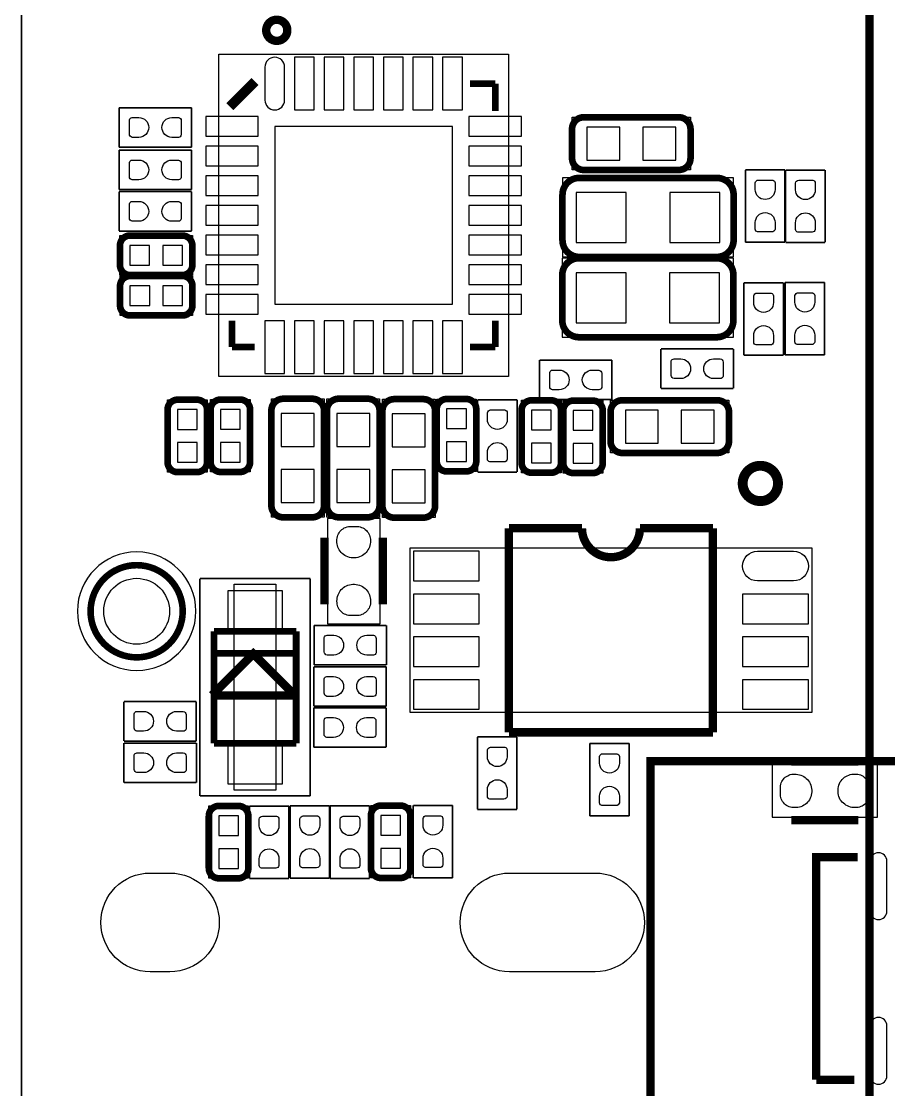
# Model space of a CAD drawing. Extents: x -15 to 159, y -25 to 93.
# Drawn here: x -14.94 to -1.76, y 24.09 to 40.31 of the extents above; entities that cross this region are included whole.
import ezdxf

# ---------------------------------------------------------------- set-up
doc = ezdxf.new("R2010")
doc.units = 0
for name, color, linetype in [('BG_OUTLINE', 200, 'CONTINUOUS'), ('PG_ASSEMBLY_BOTTOM', 2, 'CONTINUOUS'), ('PG_SILKSCREEN_BOTTOM', 120, 'CONTINUOUS'), ('PIN_BOTTOM', 172, 'CONTINUOUS')]:
    doc.layers.add(name, color=color, linetype=linetype)

msp = doc.modelspace()

# ---------------------------------------------------------------- linework, layer by layer
at = {"layer": 'BG_OUTLINE'}
msp.add_lwpolyline([(41.056814, 66.641218, 0.414214), (39.024814, 68.673218), (-4.049776, 68.673218), (-4.049776, 67.422014), (-10.151872, 67.422014), (-10.151872, 68.673218), (-12.911328, 68.673218, 0.414214), (-14.943328, 66.641218), (-14.943328, -18.358866, 0.414214), (-12.911328, -20.390866), (39.024814, -20.390866, 0.414214), (41.056814, -18.358866), (41.056814, 66.641218)], format="xyb", dxfattribs=at)
msp.add_lwpolyline([(41.056814, -18.358866, -0.414214), (39.024814, -20.390866), (-12.911328, -20.390866, -0.414214), (-14.943328, -18.358866), (-14.943328, 66.641218, -0.414214), (-12.911328, 68.673218), (-10.151872, 68.673218), (-10.151872, 67.422014), (-4.049776, 67.422014), (-4.049776, 68.673218), (39.024814, 68.673218, -0.414214), (41.056814, 66.641218)], format="xyb", close=True, dxfattribs=at)
msp.add_lwpolyline([(-14.943328, -18.358866), (-14.943328, 66.641218)], dxfattribs=at)
msp.add_lwpolyline([(-14.943328, -18.358866), (-14.943328, 66.641218)], dxfattribs=at)
msp.add_lwpolyline([(-14.943328, -18.358866), (-14.943328, 66.641218)], dxfattribs=at)
at = {"layer": 'PG_ASSEMBLY_BOTTOM'}
for points in [[(-7.542784, 39.81577), (-7.542784, 34.915602), (-11.942572, 34.915602), (-11.942572, 39.81577)], [(-10.29335, 31.163514), (-9.49325, 31.163514), (-9.49325, 32.763714), (-10.29335, 32.763714)], [(-2.934462, 29.813504), (-9.034526, 29.813504), (-9.034526, 32.313372), (-2.934462, 32.313372)], [(-11.077702, 31.763462), (-11.077702, 28.633674), (-11.707622, 28.633674), (-11.707622, 31.763462)], [(-1.933956, 28.22448), (-1.933956, 29.02458), (-3.534156, 29.02458), (-3.534156, 28.22448)]]:
    msp.add_lwpolyline(points, close=True, dxfattribs=at)
at = {"layer": 'PG_ASSEMBLY_BOTTOM', "const_width": 0.0254}
for points in [[(-12.357354, 39.000176), (-13.457174, 39.000176)], [(-13.457174, 39.000176), (-13.457174, 38.400228)], [(-12.357354, 38.400228), (-12.357354, 39.000176)], [(-13.457174, 38.400228), (-12.357354, 38.400228)], [(-12.357354, 38.355778), (-13.457174, 38.355778)], [(-13.457174, 38.355778), (-13.457174, 37.75583)], [(-12.357354, 37.75583), (-12.357354, 38.355778)], [(-3.34137, 38.056566), (-3.941318, 38.056566)], [(-3.941318, 38.056566), (-3.941318, 36.956746)], [(-3.34137, 36.956746), (-3.34137, 38.056566)], [(-3.330194, 38.053772), (-3.330194, 36.953952)], [(-2.730246, 38.053772), (-3.330194, 38.053772)], [(-2.730246, 36.953952), (-2.730246, 38.053772)], [(-13.457174, 37.75583), (-12.357354, 37.75583)], [(-12.357354, 37.726112), (-13.457174, 37.726112)], [(-13.457174, 37.726112), (-13.457174, 37.126164)], [(-12.357354, 37.126164), (-12.357354, 37.726112)], [(-13.457174, 37.126164), (-12.357354, 37.126164)], [(-3.941318, 36.956746), (-3.34137, 36.956746)], [(-3.330194, 36.953952), (-2.730246, 36.953952)], [(-3.964686, 36.340542), (-3.964686, 35.240722)], [(-3.364738, 36.340542), (-3.964686, 36.340542)], [(-3.364738, 35.240722), (-3.364738, 36.340542)], [(-2.73812, 36.345622), (-3.338068, 36.345622)], [(-3.338068, 36.345622), (-3.338068, 35.245802)], [(-2.73812, 35.245802), (-2.73812, 36.345622)], [(-4.124706, 35.335718), (-5.224526, 35.335718)], [(-5.224526, 35.335718), (-5.224526, 34.73577)], [(-4.124706, 34.73577), (-4.124706, 35.335718)], [(-3.964686, 35.240722), (-3.364738, 35.240722)], [(-3.338068, 35.245802), (-2.73812, 35.245802)], [(-5.969762, 35.1663), (-7.069582, 35.1663)], [(-7.069582, 35.1663), (-7.069582, 34.566352)], [(-5.969762, 34.566352), (-5.969762, 35.1663)], [(-5.224526, 34.73577), (-4.124706, 34.73577)], [(-8.010906, 34.564828), (-8.010906, 33.465008)], [(-7.410958, 34.564828), (-8.010906, 34.564828)], [(-7.410958, 33.465008), (-7.410958, 34.564828)], [(-7.069582, 34.566352), (-5.969762, 34.566352)], [(-8.010906, 33.465008), (-7.410958, 33.465008)], [(-12.230862, 31.848552), (-12.230862, 28.548584)], [(-10.554462, 31.848552), (-12.230862, 31.848552)], [(-10.554462, 28.548584), (-10.554462, 31.848552)], [(-9.396476, 31.137098), (-10.496296, 31.137098)], [(-10.496296, 31.137098), (-10.496296, 30.53715)], [(-9.396476, 30.53715), (-9.396476, 31.137098)], [(-9.397746, 30.510226), (-10.497566, 30.510226)], [(-10.497566, 30.510226), (-10.497566, 29.910278)], [(-10.496296, 30.53715), (-9.396476, 30.53715)], [(-9.397746, 29.910278), (-9.397746, 30.510226)], [(-12.284964, 29.98089), (-13.384784, 29.98089)], [(-13.384784, 29.98089), (-13.384784, 29.380942)], [(-12.284964, 29.380942), (-12.284964, 29.98089)], [(-9.400286, 29.88691), (-10.500106, 29.88691)], [(-10.500106, 29.88691), (-10.500106, 29.286962)], [(-10.497566, 29.910278), (-9.397746, 29.910278)], [(-9.400286, 29.286962), (-9.400286, 29.88691)], [(-13.384784, 29.380942), (-12.284964, 29.380942)], [(-8.01243, 29.443426), (-8.01243, 28.343606)], [(-7.412482, 29.443426), (-8.01243, 29.443426)], [(-7.412482, 28.343606), (-7.412482, 29.443426)], [(-12.284456, 29.351478), (-13.384276, 29.351478)], [(-13.384276, 29.351478), (-13.384276, 28.75153)], [(-12.284456, 28.75153), (-12.284456, 29.351478)], [(-10.500106, 29.286962), (-9.400286, 29.286962)], [(-6.30682, 29.344366), (-6.30682, 28.244546)], [(-5.706872, 29.344366), (-6.30682, 29.344366)], [(-5.706872, 28.244546), (-5.706872, 29.344366)], [(-13.384276, 28.75153), (-12.284456, 28.75153)], [(-12.230862, 28.548584), (-10.554462, 28.548584)], [(-10.87882, 28.394152), (-11.478768, 28.394152)], [(-11.478768, 28.394152), (-11.478768, 27.294332)], [(-10.87882, 27.294332), (-10.87882, 28.394152)], [(-10.859516, 28.399232), (-10.859516, 27.299412)], [(-10.259568, 28.399232), (-10.859516, 28.399232)], [(-10.259568, 27.299412), (-10.259568, 28.399232)], [(-10.251186, 28.394914), (-10.251186, 27.295094)], [(-9.651238, 28.394914), (-10.251186, 28.394914)], [(-9.651238, 27.295094), (-9.651238, 28.394914)], [(-8.989568, 28.40355), (-8.989568, 27.30373)], [(-8.38962, 28.40355), (-8.989568, 28.40355)], [(-8.38962, 27.30373), (-8.38962, 28.40355)], [(-8.01243, 28.343606), (-7.412482, 28.343606)], [(-6.30682, 28.244546), (-5.706872, 28.244546)], [(-11.478768, 27.294332), (-10.87882, 27.294332)], [(-10.859516, 27.299412), (-10.259568, 27.299412)], [(-10.251186, 27.295094), (-9.651238, 27.295094)], [(-8.989568, 27.30373), (-8.38962, 27.30373)]]:
    msp.add_lwpolyline(points, dxfattribs=at)
at = {"layer": 'PG_ASSEMBLY_BOTTOM'}
for points in [[(-6.575298, 38.854888), (-4.775454, 38.854888)], [(-6.575298, 38.054788), (-6.575298, 38.854888)], [(-4.775454, 38.854888), (-4.775454, 38.054788)], [(-4.775454, 38.054788), (-6.575298, 38.054788)], [(-6.72084, 37.93363), (-6.72084, 36.733734)], [(-4.120896, 37.93363), (-6.72084, 37.93363)], [(-4.120896, 36.733734), (-4.120896, 37.93363)], [(-13.444728, 36.458652), (-13.444728, 37.0586)], [(-13.444728, 37.0586), (-12.344908, 37.0586)], [(-12.344908, 37.0586), (-12.344908, 36.458652)], [(-6.723888, 36.71443), (-6.723888, 35.514534)], [(-4.123944, 36.71443), (-6.723888, 36.71443)], [(-6.72084, 36.733734), (-4.120896, 36.733734)], [(-4.123944, 35.514534), (-4.123944, 36.71443)], [(-12.344908, 36.458652), (-13.444728, 36.458652)], [(-13.443458, 35.84448), (-13.443458, 36.444428)], [(-13.443458, 36.444428), (-12.343638, 36.444428)], [(-12.343638, 36.444428), (-12.343638, 35.84448)], [(-12.343638, 35.84448), (-13.443458, 35.84448)], [(-6.723888, 35.514534), (-4.123944, 35.514534)], [(-12.721844, 33.465516), (-12.721844, 34.565336)], [(-12.721844, 34.565336), (-12.121896, 34.565336)], [(-12.121896, 34.565336), (-12.121896, 33.465516)], [(-12.067794, 33.467802), (-12.067794, 34.567622)], [(-12.067794, 34.567622), (-11.467846, 34.567622)], [(-11.467846, 34.567622), (-11.467846, 33.467802)], [(-11.143996, 32.779462), (-11.143996, 34.579306)], [(-11.143996, 34.579306), (-10.343896, 34.579306)], [(-10.343896, 34.579306), (-10.343896, 32.779462)], [(-10.300462, 32.77997), (-10.300462, 34.579814)], [(-10.300462, 34.579814), (-9.500362, 34.579814)], [(-9.500362, 34.579814), (-9.500362, 32.77997)], [(-9.456928, 32.774128), (-9.456928, 34.573972)], [(-9.456928, 34.573972), (-8.656828, 34.573972)], [(-8.656828, 34.573972), (-8.656828, 32.774128)], [(-8.631428, 33.476184), (-8.631428, 34.576004)], [(-8.631428, 34.576004), (-8.03148, 34.576004)], [(-8.03148, 34.576004), (-8.03148, 33.476184)], [(-7.342378, 33.456372), (-7.342378, 34.556192)], [(-7.342378, 34.556192), (-6.74243, 34.556192)], [(-6.74243, 34.556192), (-6.74243, 33.456372)], [(-6.708648, 33.451546), (-6.708648, 34.551366)], [(-6.708648, 34.551366), (-6.1087, 34.551366)], [(-6.1087, 34.551366), (-6.1087, 33.451546)], [(-5.99059, 34.556954), (-4.190746, 34.556954)], [(-5.99059, 33.756854), (-5.99059, 34.556954)], [(-4.190746, 34.556954), (-4.190746, 33.756854)], [(-4.190746, 33.756854), (-5.99059, 33.756854)], [(-12.121896, 33.465516), (-12.721844, 33.465516)], [(-11.467846, 33.467802), (-12.067794, 33.467802)], [(-8.03148, 33.476184), (-8.631428, 33.476184)], [(-6.74243, 33.456372), (-7.342378, 33.456372)], [(-6.1087, 33.451546), (-6.708648, 33.451546)], [(-10.343896, 32.779462), (-11.143996, 32.779462)], [(-9.500362, 32.77997), (-10.300462, 32.77997)], [(-8.656828, 32.774128), (-9.456928, 32.774128)], [(8.09498, 29.076904), (-5.385054, 29.076904), (-5.385054, 12.58697), (-3.385058, 10.586974), (8.09498, 10.586974), (8.09498, 29.076904)], [(-12.094464, 27.296364), (-12.094464, 28.396184)], [(-12.094464, 28.396184), (-11.494516, 28.396184)], [(-11.494516, 28.396184), (-11.494516, 27.296364)], [(-9.631934, 27.301698), (-9.631934, 28.401518)], [(-9.631934, 28.401518), (-9.031986, 28.401518)], [(-9.031986, 28.401518), (-9.031986, 27.301698)], [(-11.494516, 27.296364), (-12.094464, 27.296364)], [(-9.031986, 27.301698), (-9.631934, 27.301698)]]:
    msp.add_lwpolyline(points, dxfattribs=at)
msp.add_lwpolyline([(-12.291568, 31.35249, 1), (-14.091412, 31.35249, 1), (-12.291568, 31.35249)], format="xyb", dxfattribs=at)
at = {"layer": 'PG_SILKSCREEN_BOTTOM'}
for points, const_width in [([(7.492238, -17.68729), (-2.057654, -17.68729), (-2.057654, 68.34251), (21.513546, 68.34251), (21.513546, 68.29171)], 0.127), ([(-11.393678, 39.397686), (-11.774678, 39.016686)], 0.1524), ([(-7.742682, 39.365682), (-8.128, 39.365682)], 0.100076), ([(-7.742682, 39.365682), (-7.742682, 38.952424)], 0.100076), ([(-11.742674, 35.36569), (-11.742674, 35.765486)], 0.100076), ([(-7.742682, 35.36569), (-7.742682, 35.765486)], 0.100076), ([(-11.742674, 35.36569), (-11.399266, 35.36569)], 0.100076), ([(-7.742682, 35.36569), (-8.128, 35.36569)], 0.100076), ([(-7.534402, 32.613346), (-7.534402, 29.51353)], 0.127), ([(-6.42493, 32.613346), (-7.534402, 32.613346)], 0.127), ([(-4.434586, 32.613346), (-5.544058, 32.613346)], 0.127), ([(-4.434586, 29.51353), (-4.434586, 32.613346)], 0.127), ([(-10.3378, 32.471614), (-10.3378, 31.455614)], 0.127), ([(-9.4488, 31.455614), (-9.4488, 32.471614)], 0.127), ([(-12.017756, 31.048452), (-12.017756, 29.348684)], 0.1016), ([(-10.767568, 31.048452), (-12.017756, 31.048452)], 0.1016), ([(-10.767568, 29.348684), (-10.767568, 31.048452)], 0.1016), ([(-11.418062, 30.706568), (-12.002262, 30.122368), (-11.951462, 30.071568), (-10.833862, 30.071568), (-10.833862, 30.122368), (-11.418062, 30.706568)], 0.127), ([(-12.017756, 30.71368), (-10.767568, 30.71368)], 0.1016), ([(-12.017756, 30.71368), (-10.767568, 30.71368)], 0.0254), ([(-7.534402, 29.51353), (-4.434586, 29.51353)], 0.127), ([(-12.017756, 29.348684), (-10.767568, 29.348684)], 0.1016), ([(-5.385054, 29.076904), (-5.385054, 11.960098), (-4.002024, 10.577068), (8.115046, 10.577068), (8.115046, 29.076904), (-5.385054, 29.076904)], 0.127), ([(-2.226056, 29.06903), (-3.242056, 29.06903)], 0.127), ([(-3.242056, 28.18003), (-2.226056, 28.18003)], 0.127), ([(-2.234946, 27.616912), (-2.86512, 27.616912), (-2.86512, 24.236934)], 0.127), ([(-2.86512, 24.236934), (-2.284984, 24.236934)], 0.127)]:
    msp.add_lwpolyline(points, dxfattribs=dict(at, const_width=const_width))
for points, const_width in [([(-10.902442, 40.175688, 1), (-11.22299, 40.175688, 1), (-10.902442, 40.175688)], 0.127), ([(-6.575298, 38.677088), (-6.575298, 38.232588, 0.414244), (-6.397498, 38.054788), (-4.953254, 38.054788, 0.414244), (-4.775454, 38.232588), (-4.775454, 38.677088, 0.414244), (-4.953254, 38.854888), (-6.397498, 38.854888, 0.414244), (-6.575298, 38.677088)], 0.1016), ([(-6.72084, 37.67963), (-6.72084, 36.987734, 0.414275), (-6.46684, 36.733734), (-4.374896, 36.733734, 0.414275), (-4.120896, 36.987734), (-4.120896, 37.67963, 0.414275), (-4.374896, 37.93363), (-6.46684, 37.93363, 0.414275), (-6.72084, 37.67963)], 0.1016), ([(-12.344908, 36.611052), (-12.344908, 36.9062, 0.414362), (-12.497308, 37.0586), (-13.292328, 37.0586, 0.414362), (-13.444728, 36.9062), (-13.444728, 36.611052, 0.414362), (-13.292328, 36.458652), (-12.497308, 36.458652, 0.414362), (-12.344908, 36.611052)], 0.1016), ([(-6.723888, 36.46043), (-6.723888, 35.768534, 0.414275), (-6.469888, 35.514534), (-4.377944, 35.514534, 0.414275), (-4.123944, 35.768534), (-4.123944, 36.46043, 0.414275), (-4.377944, 36.71443), (-6.469888, 36.71443, 0.414275), (-6.723888, 36.46043)], 0.1016), ([(-12.343638, 35.99688), (-12.343638, 36.292028, 0.414362), (-12.496038, 36.444428), (-13.291058, 36.444428, 0.414362), (-13.443458, 36.292028), (-13.443458, 35.99688, 0.414362), (-13.291058, 35.84448), (-12.496038, 35.84448, 0.414362), (-12.343638, 35.99688)], 0.1016), ([(-12.274296, 34.565336), (-12.569444, 34.565336, 0.414362), (-12.721844, 34.412936), (-12.721844, 33.617916, 0.414362), (-12.569444, 33.465516), (-12.274296, 33.465516, 0.414362), (-12.121896, 33.617916), (-12.121896, 34.412936, 0.414362), (-12.274296, 34.565336)], 0.1016), ([(-11.620246, 34.567622), (-11.915394, 34.567622, 0.414362), (-12.067794, 34.415222), (-12.067794, 33.620202, 0.414362), (-11.915394, 33.467802), (-11.620246, 33.467802, 0.414362), (-11.467846, 33.620202), (-11.467846, 34.415222, 0.414362), (-11.620246, 34.567622)], 0.1016), ([(-10.521696, 34.579306), (-10.966196, 34.579306, 0.414244), (-11.143996, 34.401506), (-11.143996, 32.957262, 0.414244), (-10.966196, 32.779462), (-10.521696, 32.779462, 0.414244), (-10.343896, 32.957262), (-10.343896, 34.401506, 0.414244), (-10.521696, 34.579306)], 0.1016), ([(-9.678162, 34.579814), (-10.122662, 34.579814, 0.414244), (-10.300462, 34.402014), (-10.300462, 32.95777, 0.414244), (-10.122662, 32.77997), (-9.678162, 32.77997, 0.414244), (-9.500362, 32.95777), (-9.500362, 34.402014, 0.414244), (-9.678162, 34.579814)], 0.1016), ([(-8.834628, 34.573972), (-9.279128, 34.573972, 0.414244), (-9.456928, 34.396172), (-9.456928, 32.951928, 0.414244), (-9.279128, 32.774128), (-8.834628, 32.774128, 0.414244), (-8.656828, 32.951928), (-8.656828, 34.396172, 0.414244), (-8.834628, 34.573972)], 0.1016), ([(-8.18388, 34.576004), (-8.479028, 34.576004, 0.414362), (-8.631428, 34.423604), (-8.631428, 33.628584, 0.414362), (-8.479028, 33.476184), (-8.18388, 33.476184, 0.414362), (-8.03148, 33.628584), (-8.03148, 34.423604, 0.414362), (-8.18388, 34.576004)], 0.1016), ([(-6.89483, 34.556192), (-7.189978, 34.556192, 0.414362), (-7.342378, 34.403792), (-7.342378, 33.608772, 0.414362), (-7.189978, 33.456372), (-6.89483, 33.456372, 0.414362), (-6.74243, 33.608772), (-6.74243, 34.403792, 0.414362), (-6.89483, 34.556192)], 0.1016), ([(-6.2611, 34.551366), (-6.556248, 34.551366, 0.414362), (-6.708648, 34.398966), (-6.708648, 33.603946, 0.414362), (-6.556248, 33.451546), (-6.2611, 33.451546, 0.414362), (-6.1087, 33.603946), (-6.1087, 34.398966, 0.414362), (-6.2611, 34.551366)], 0.1016), ([(-5.99059, 34.379154), (-5.99059, 33.934654, 0.414244), (-5.81279, 33.756854), (-4.368546, 33.756854, 0.414244), (-4.190746, 33.934654), (-4.190746, 34.379154, 0.414244), (-4.368546, 34.556954), (-5.81279, 34.556954, 0.414244), (-5.99059, 34.379154)], 0.1016), ([(-3.446272, 33.293558, 1), (-3.98272, 33.293558, 1), (-3.446272, 33.293558)], 0.150114), ([(-5.544058, 32.613346, -1), (-6.42493, 32.613346)], 0.127), ([(-12.491466, 31.35249, 1), (-13.891514, 31.35249, 1), (-12.491466, 31.35249)], 0.100076), ([(-11.942064, 27.296364), (-11.646916, 27.296364, 0.414362), (-11.494516, 27.448764), (-11.494516, 28.243784, 0.414362), (-11.646916, 28.396184), (-11.942064, 28.396184, 0.414362), (-12.094464, 28.243784), (-12.094464, 27.448764, 0.414362), (-11.942064, 27.296364)], 0.1016), ([(-9.479534, 27.301698), (-9.184386, 27.301698, 0.414362), (-9.031986, 27.454098), (-9.031986, 28.249118, 0.414362), (-9.184386, 28.401518), (-9.479534, 28.401518, 0.414362), (-9.631934, 28.249118), (-9.631934, 27.454098, 0.414362), (-9.479534, 27.301698)], 0.1016)]:
    msp.add_lwpolyline(points, format="xyb", dxfattribs=dict(at, const_width=const_width))
at = {"layer": 'PIN_BOTTOM'}
for points in [[(-10.942701, 39.115619), (-10.942701, 39.615745, 1), (-11.242675, 39.615745), (-11.242675, 39.115619, 1)], [(-13.157454, 38.550088), (-13.259054, 38.550088, -0.375524), (-13.301472, 38.598602), (-13.301472, 38.814502, -0.365201), (-13.259054, 38.850316), (-13.157454, 38.850316, -0.999502)], [(-12.657074, 38.850316), (-12.555474, 38.850316, -0.375524), (-12.513056, 38.801802), (-12.513056, 38.585902, -0.365201), (-12.555474, 38.550088), (-12.657074, 38.550088, -0.999502)], [(-13.157454, 37.90569), (-13.259054, 37.90569, -0.375524), (-13.301472, 37.954204), (-13.301472, 38.170104, -0.365201), (-13.259054, 38.205918), (-13.157454, 38.205918, -0.999502)], [(-12.657074, 38.205918), (-12.555474, 38.205918, -0.375524), (-12.513056, 38.157404), (-12.513056, 37.941504, -0.365201), (-12.555474, 37.90569), (-12.657074, 37.90569, -0.999502)], [(-3.791458, 37.756846), (-3.791458, 37.858446, -0.375524), (-3.742944, 37.900864), (-3.527044, 37.900864, -0.365201), (-3.49123, 37.858446), (-3.49123, 37.756846, -0.999502)], [(-3.180334, 37.754052), (-3.180334, 37.855652, -0.375524), (-3.13182, 37.89807), (-2.91592, 37.89807, -0.365201), (-2.880106, 37.855652), (-2.880106, 37.754052, -0.999502)], [(-13.157454, 37.276024), (-13.259054, 37.276024, -0.375524), (-13.301472, 37.324538), (-13.301472, 37.540438, -0.365201), (-13.259054, 37.576252), (-13.157454, 37.576252, -0.999502)], [(-12.657074, 37.576252), (-12.555474, 37.576252, -0.375524), (-12.513056, 37.527738), (-12.513056, 37.311838, -0.365201), (-12.555474, 37.276024), (-12.657074, 37.276024, -0.999502)], [(-3.49123, 37.256466), (-3.49123, 37.154866, -0.375524), (-3.539744, 37.112448), (-3.755644, 37.112448, -0.365201), (-3.791458, 37.154866), (-3.791458, 37.256466, -0.999502)], [(-2.880106, 37.253672), (-2.880106, 37.152072, -0.375524), (-2.92862, 37.109654), (-3.14452, 37.109654, -0.365201), (-3.180334, 37.152072), (-3.180334, 37.253672, -0.999502)], [(-3.814826, 36.040822), (-3.814826, 36.142422, -0.375524), (-3.766312, 36.18484), (-3.550412, 36.18484, -0.365201), (-3.514598, 36.142422), (-3.514598, 36.040822, -0.999502)], [(-3.188208, 36.045902), (-3.188208, 36.147502, -0.375524), (-3.139694, 36.18992), (-2.923794, 36.18992, -0.365201), (-2.88798, 36.147502), (-2.88798, 36.045902, -0.999502)], [(-2.88798, 35.545522), (-2.88798, 35.443922, -0.375524), (-2.936494, 35.401504), (-3.152394, 35.401504, -0.365201), (-3.188208, 35.443922), (-3.188208, 35.545522, -0.999502)], [(-3.514598, 35.540442), (-3.514598, 35.438842, -0.375524), (-3.563112, 35.396424), (-3.779012, 35.396424, -0.365201), (-3.814826, 35.438842), (-3.814826, 35.540442, -0.999502)], [(-4.924806, 34.88563), (-5.026406, 34.88563, -0.375524), (-5.068824, 34.934144), (-5.068824, 35.150044, -0.365201), (-5.026406, 35.185858), (-4.924806, 35.185858, -0.999502)], [(-4.424426, 35.185858), (-4.322826, 35.185858, -0.375524), (-4.280408, 35.137344), (-4.280408, 34.921444, -0.365201), (-4.322826, 34.88563), (-4.424426, 34.88563, -0.999502)], [(-6.769862, 34.716212), (-6.871462, 34.716212, -0.375524), (-6.91388, 34.764726), (-6.91388, 34.980626, -0.365201), (-6.871462, 35.01644), (-6.769862, 35.01644, -0.999502)], [(-6.269482, 35.01644), (-6.167882, 35.01644, -0.375524), (-6.125464, 34.967926), (-6.125464, 34.752026, -0.365201), (-6.167882, 34.716212), (-6.269482, 34.716212, -0.999502)], [(-7.861046, 34.265108), (-7.861046, 34.366708, -0.375524), (-7.812532, 34.409126), (-7.596632, 34.409126, -0.365201), (-7.560818, 34.366708), (-7.560818, 34.265108, -0.999502)], [(-7.560818, 33.764728), (-7.560818, 33.663128, -0.375524), (-7.609332, 33.62071), (-7.825232, 33.62071, -0.365201), (-7.861046, 33.663128), (-7.861046, 33.764728, -0.999502)], [(-3.209417, 31.8135), (-3.759327, 31.8135, -1), (-3.759327, 32.263588), (-3.209417, 32.263588, -1)], [(-10.196576, 30.68701), (-10.298176, 30.68701, -0.375524), (-10.340594, 30.735524), (-10.340594, 30.951424, -0.365201), (-10.298176, 30.987238), (-10.196576, 30.987238, -0.999502)], [(-9.696196, 30.987238), (-9.594596, 30.987238, -0.375524), (-9.552178, 30.938724), (-9.552178, 30.722824, -0.365201), (-9.594596, 30.68701), (-9.696196, 30.68701, -0.999502)], [(-10.197846, 30.060138), (-10.299446, 30.060138, -0.375524), (-10.341864, 30.108652), (-10.341864, 30.324552, -0.365201), (-10.299446, 30.360366), (-10.197846, 30.360366, -0.999502)], [(-9.697466, 30.360366), (-9.595866, 30.360366, -0.375524), (-9.553448, 30.311852), (-9.553448, 30.095952, -0.365201), (-9.595866, 30.060138), (-9.697466, 30.060138, -0.999502)], [(-13.085064, 29.530802), (-13.186664, 29.530802, -0.375524), (-13.229082, 29.579316), (-13.229082, 29.795216, -0.365201), (-13.186664, 29.83103), (-13.085064, 29.83103, -0.999502)], [(-12.584684, 29.83103), (-12.483084, 29.83103, -0.375524), (-12.440666, 29.782516), (-12.440666, 29.566616, -0.365201), (-12.483084, 29.530802), (-12.584684, 29.530802, -0.999502)], [(-10.200386, 29.436822), (-10.301986, 29.436822, -0.375524), (-10.344404, 29.485336), (-10.344404, 29.701236, -0.365201), (-10.301986, 29.73705), (-10.200386, 29.73705, -0.999502)], [(-9.700006, 29.73705), (-9.598406, 29.73705, -0.375524), (-9.555988, 29.688536), (-9.555988, 29.472636, -0.365201), (-9.598406, 29.436822), (-9.700006, 29.436822, -0.999502)], [(-7.86257, 29.143706), (-7.86257, 29.245306, -0.375524), (-7.814056, 29.287724), (-7.598156, 29.287724, -0.365201), (-7.562342, 29.245306), (-7.562342, 29.143706, -0.999502)], [(-13.084556, 28.90139), (-13.186156, 28.90139, -0.375524), (-13.228574, 28.949904), (-13.228574, 29.165804, -0.365201), (-13.186156, 29.201618), (-13.084556, 29.201618, -0.999502)], [(-12.584176, 29.201618), (-12.482576, 29.201618, -0.375524), (-12.440158, 29.153104), (-12.440158, 28.937204, -0.365201), (-12.482576, 28.90139), (-12.584176, 28.90139, -0.999502)], [(-6.15696, 29.044646), (-6.15696, 29.146246, -0.375524), (-6.108446, 29.188664), (-5.892546, 29.188664, -0.365201), (-5.856732, 29.146246), (-5.856732, 29.044646, -0.999502)], [(-7.562342, 28.643326), (-7.562342, 28.541726, -0.375524), (-7.610856, 28.499308), (-7.826756, 28.499308, -0.365201), (-7.86257, 28.541726), (-7.86257, 28.643326, -0.999502)], [(-5.856732, 28.544266), (-5.856732, 28.442666, -0.375524), (-5.905246, 28.400248), (-6.121146, 28.400248, -0.365201), (-6.15696, 28.442666), (-6.15696, 28.544266, -0.999502)], [(-11.328908, 28.094432), (-11.328908, 28.196032, -0.375524), (-11.280394, 28.23845), (-11.064494, 28.23845, -0.365201), (-11.02868, 28.196032), (-11.02868, 28.094432, -0.999502)], [(-10.709656, 28.099512), (-10.709656, 28.201112, -0.375524), (-10.661142, 28.24353), (-10.445242, 28.24353, -0.365201), (-10.409428, 28.201112), (-10.409428, 28.099512, -0.999502)], [(-10.101326, 28.095194), (-10.101326, 28.196794, -0.375524), (-10.052812, 28.239212), (-9.836912, 28.239212, -0.365201), (-9.801098, 28.196794), (-9.801098, 28.095194, -0.999502)], [(-8.839708, 28.10383), (-8.839708, 28.20543, -0.375524), (-8.791194, 28.247848), (-8.575294, 28.247848, -0.365201), (-8.53948, 28.20543), (-8.53948, 28.10383, -0.999502)], [(-11.02868, 27.594052), (-11.02868, 27.492452, -0.375524), (-11.077194, 27.450034), (-11.293094, 27.450034, -0.365201), (-11.328908, 27.492452), (-11.328908, 27.594052, -0.999502)], [(-10.409428, 27.599132), (-10.409428, 27.497532, -0.375524), (-10.457942, 27.455114), (-10.673842, 27.455114, -0.365201), (-10.709656, 27.497532), (-10.709656, 27.599132, -0.999502)], [(-9.801098, 27.594814), (-9.801098, 27.493214, -0.375524), (-9.849612, 27.450796), (-10.065512, 27.450796, -0.365201), (-10.101326, 27.493214), (-10.101326, 27.594814, -0.999502)], [(-8.53948, 27.60345), (-8.53948, 27.50185, -0.375524), (-8.587994, 27.459432), (-8.803894, 27.459432, -0.365201), (-8.839708, 27.50185), (-8.839708, 27.60345, -0.999502)], [(-1.790954, 26.795984), (-1.790954, 27.557984, 1), (-2.044954, 27.557984), (-2.044954, 26.795984, 1)], [(-12.685649, 25.87625), (-12.985623, 25.87625, -1), (-12.985623, 27.376374), (-12.685649, 27.376374, -1)], [(-6.22554, 25.87625), (-7.525512, 25.87625, -1), (-7.525512, 27.376374), (-6.22554, 27.376374, -1)], [(-1.790954, 24.295862), (-1.790954, 25.057862, 1), (-2.044954, 25.057862), (-2.044954, 24.295862, 1)]]:
    msp.add_lwpolyline(points, format="xyb", close=True, dxfattribs=at)
for points in [[(-10.492613, 39.765732), (-10.792587, 39.765732), (-10.792587, 38.965632), (-10.492613, 38.965632)], [(-10.042779, 39.765732), (-10.342753, 39.765732), (-10.342753, 38.965632), (-10.042779, 38.965632)], [(-9.592691, 39.765732), (-9.892665, 39.765732), (-9.892665, 38.965632), (-9.592691, 38.965632)], [(-9.142603, 39.765732), (-9.442577, 39.765732), (-9.442577, 38.965632), (-9.142603, 38.965632)], [(-8.692769, 39.765732), (-8.992743, 39.765732), (-8.992743, 38.965632), (-8.692769, 38.965632)], [(-8.242681, 39.765732), (-8.542655, 39.765732), (-8.542655, 38.965632), (-8.242681, 38.965632)], [(-11.342624, 38.865683), (-12.142724, 38.865683), (-12.142724, 38.565709), (-11.342624, 38.565709)], [(-7.342632, 38.865683), (-8.142732, 38.865683), (-8.142732, 38.565709), (-7.342632, 38.565709)], [(-8.392668, 38.715696), (-11.092688, 38.715696), (-11.092688, 36.015676), (-8.392668, 36.015676)], [(-6.350381, 38.704901), (-6.350381, 38.204775), (-5.850255, 38.204775), (-5.850255, 38.704901)], [(-5.500497, 38.704901), (-5.500497, 38.204775), (-5.000371, 38.204775), (-5.000371, 38.704901)], [(-11.342624, 38.415595), (-12.142724, 38.415595), (-12.142724, 38.115621), (-11.342624, 38.115621)], [(-7.342632, 38.415595), (-8.142732, 38.415595), (-8.142732, 38.115621), (-7.342632, 38.115621)], [(-11.342624, 37.965761), (-12.142724, 37.965761), (-12.142724, 37.665787), (-11.342624, 37.665787)], [(-7.342632, 37.965761), (-8.142732, 37.965761), (-8.142732, 37.665787), (-7.342632, 37.665787)], [(-5.750814, 37.713666), (-6.510782, 37.713666), (-6.510782, 36.953698), (-5.750814, 36.953698)], [(-4.330954, 37.713666), (-5.090922, 37.713666), (-5.090922, 36.953698), (-4.330954, 36.953698)], [(-11.342624, 37.515673), (-12.142724, 37.515673), (-12.142724, 37.215699), (-11.342624, 37.215699)], [(-7.342632, 37.515673), (-8.142732, 37.515673), (-8.142732, 37.215699), (-7.342632, 37.215699)], [(-11.342624, 37.065585), (-12.142724, 37.065585), (-12.142724, 36.765611), (-11.342624, 36.765611)], [(-7.342632, 37.065585), (-8.142732, 37.065585), (-8.142732, 36.765611), (-7.342632, 36.765611)], [(-12.99464, 36.608512), (-12.99464, 36.908486), (-13.294614, 36.908486), (-13.294614, 36.608512)], [(-12.494768, 36.608512), (-12.494768, 36.908486), (-12.794742, 36.908486), (-12.794742, 36.608512)], [(-11.342624, 36.615751), (-12.142724, 36.615751), (-12.142724, 36.315777), (-11.342624, 36.315777)], [(-7.342632, 36.615751), (-8.142732, 36.615751), (-8.142732, 36.315777), (-7.342632, 36.315777)], [(-5.753862, 36.494466), (-6.51383, 36.494466), (-6.51383, 35.734498), (-5.753862, 35.734498)], [(-4.334002, 36.494466), (-5.09397, 36.494466), (-5.09397, 35.734498), (-4.334002, 35.734498)], [(-12.99337, 35.99434), (-12.99337, 36.294314), (-13.293344, 36.294314), (-13.293344, 35.99434)], [(-12.493498, 35.99434), (-12.493498, 36.294314), (-12.793472, 36.294314), (-12.793472, 35.99434)], [(-11.342624, 36.165663), (-12.142724, 36.165663), (-12.142724, 35.865689), (-11.342624, 35.865689)], [(-7.342632, 36.165663), (-8.142732, 36.165663), (-8.142732, 35.865689), (-7.342632, 35.865689)], [(-10.942701, 35.76574), (-11.242675, 35.76574), (-11.242675, 34.96564), (-10.942701, 34.96564)], [(-10.492613, 35.76574), (-10.792587, 35.76574), (-10.792587, 34.96564), (-10.492613, 34.96564)], [(-10.042779, 35.76574), (-10.342753, 35.76574), (-10.342753, 34.96564), (-10.042779, 34.96564)], [(-9.592691, 35.76574), (-9.892665, 35.76574), (-9.892665, 34.96564), (-9.592691, 34.96564)], [(-9.142603, 35.76574), (-9.442577, 35.76574), (-9.442577, 34.96564), (-9.142603, 34.96564)], [(-8.692769, 35.76574), (-8.992743, 35.76574), (-8.992743, 34.96564), (-8.692769, 34.96564)], [(-8.242681, 35.76574), (-8.542655, 35.76574), (-8.542655, 34.96564), (-8.242681, 34.96564)], [(-12.271883, 34.415349), (-12.571857, 34.415349), (-12.571857, 34.115375), (-12.271883, 34.115375)], [(-11.617833, 34.417635), (-11.917807, 34.417635), (-11.917807, 34.117661), (-11.617833, 34.117661)], [(-8.181467, 34.426017), (-8.481441, 34.426017), (-8.481441, 34.126043), (-8.181467, 34.126043)], [(-6.892417, 34.406205), (-7.192391, 34.406205), (-7.192391, 34.106231), (-6.892417, 34.106231)], [(-6.258687, 34.401379), (-6.558661, 34.401379), (-6.558661, 34.101405), (-6.258687, 34.101405)], [(-5.765673, 34.406967), (-5.765673, 33.906841), (-5.265547, 33.906841), (-5.265547, 34.406967)], [(-4.915789, 34.406967), (-4.915789, 33.906841), (-4.415663, 33.906841), (-4.415663, 34.406967)], [(-10.493883, 34.354389), (-10.994009, 34.354389), (-10.994009, 33.854263), (-10.493883, 33.854263)], [(-9.650349, 34.354897), (-10.150475, 34.354897), (-10.150475, 33.854771), (-9.650349, 33.854771)], [(-8.806815, 34.349055), (-9.306941, 34.349055), (-9.306941, 33.848929), (-8.806815, 33.848929)], [(-12.271883, 33.915477), (-12.571857, 33.915477), (-12.571857, 33.615503), (-12.271883, 33.615503)], [(-11.617833, 33.917763), (-11.917807, 33.917763), (-11.917807, 33.617789), (-11.617833, 33.617789)], [(-8.181467, 33.926145), (-8.481441, 33.926145), (-8.481441, 33.626171), (-8.181467, 33.626171)], [(-6.892417, 33.906333), (-7.192391, 33.906333), (-7.192391, 33.606359), (-6.892417, 33.606359)], [(-6.258687, 33.901507), (-6.558661, 33.901507), (-6.558661, 33.601533), (-6.258687, 33.601533)], [(-10.493883, 33.504505), (-10.994009, 33.504505), (-10.994009, 33.004379), (-10.493883, 33.004379)], [(-9.650349, 33.505013), (-10.150475, 33.505013), (-10.150475, 33.004887), (-9.650349, 33.004887)], [(-8.806815, 33.499171), (-9.306941, 33.499171), (-9.306941, 32.999045), (-8.806815, 32.999045)], [(-9.639554, 32.446214), (-9.638284, 32.422084), (-9.639554, 32.398208), (-9.642602, 32.374332), (-9.647936, 32.35071), (-9.655556, 32.32785), (-9.664954, 32.305752), (-9.676384, 32.28467), (-9.689592, 32.264604), (-9.704832, 32.245808), (-9.721342, 32.228282), (-9.73963, 32.212534), (-9.759188, 32.198564), (-9.782048, 32.187134), (-9.805924, 32.17799), (-9.830562, 32.171132), (-9.855708, 32.166306), (-9.881108, 32.16402), (-9.906508, 32.16402), (-9.931908, 32.166306), (-9.957054, 32.171132), (-9.981692, 32.17799), (-10.005568, 32.187134), (-10.028428, 32.198564), (-10.04824, 32.212026), (-10.066782, 32.227266), (-10.0838, 32.244284), (-10.09904, 32.26308), (-10.112502, 32.282892), (-10.123932, 32.304228), (-10.13333, 32.326326), (-10.140442, 32.349186), (-10.145268, 32.372808), (-10.147808, 32.396684), (-10.148062, 32.420814), (-10.148316, 32.442658), (-10.14603, 32.464248), (-10.141712, 32.485584), (-10.135108, 32.506158), (-10.126218, 32.526224), (-10.11555, 32.54502), (-10.10285, 32.562546), (-10.088372, 32.578802), (-10.072116, 32.593534), (-10.05459, 32.606234), (-10.035794, 32.617156), (-10.015982, 32.626046), (-9.995154, 32.632904), (-9.973818, 32.637222), (-9.952228, 32.639508), (-9.835642, 32.639508), (-9.814306, 32.637476), (-9.793224, 32.632904), (-9.77265, 32.6263), (-9.753092, 32.617664), (-9.734296, 32.606996), (-9.71677, 32.59455), (-9.700768, 32.580326), (-9.68629, 32.564324), (-9.67359, 32.547052), (-9.662668, 32.52851), (-9.653524, 32.508952), (-9.646666, 32.488632), (-9.642094, 32.46755)], [(-7.98449, 31.8135), (-7.98449, 32.263588), (-8.984488, 32.263588), (-8.984488, 31.8135)], [(-10.977626, 31.66364), (-11.807698, 31.66364), (-11.807698, 31.03372), (-10.977626, 31.03372)], [(-10.147046, 31.481014), (-10.148316, 31.505144), (-10.147046, 31.52902), (-10.143998, 31.552896), (-10.138664, 31.576518), (-10.131044, 31.599378), (-10.121646, 31.621476), (-10.110216, 31.642558), (-10.097008, 31.662624), (-10.081768, 31.68142), (-10.065258, 31.698946), (-10.04697, 31.714694), (-10.027412, 31.728664), (-10.004552, 31.740094), (-9.980676, 31.749238), (-9.956038, 31.756096), (-9.930892, 31.760922), (-9.905492, 31.763208), (-9.880092, 31.763208), (-9.854692, 31.760922), (-9.829546, 31.756096), (-9.804908, 31.749238), (-9.781032, 31.740094), (-9.758172, 31.728664), (-9.73836, 31.715202), (-9.719818, 31.699962), (-9.7028, 31.682944), (-9.68756, 31.664148), (-9.674098, 31.644336), (-9.662668, 31.623), (-9.65327, 31.600902), (-9.646158, 31.578042), (-9.641332, 31.55442), (-9.638792, 31.530544), (-9.638538, 31.506414), (-9.638284, 31.48457), (-9.64057, 31.46298), (-9.644888, 31.441644), (-9.651492, 31.42107), (-9.660382, 31.401004), (-9.67105, 31.382208), (-9.68375, 31.364682), (-9.698228, 31.348426), (-9.714484, 31.333694), (-9.73201, 31.320994), (-9.750806, 31.310072), (-9.770618, 31.301182), (-9.791446, 31.294324), (-9.812782, 31.290006), (-9.834372, 31.28772), (-9.950958, 31.28772), (-9.972294, 31.289752), (-9.993376, 31.294324), (-10.01395, 31.300928), (-10.033508, 31.309564), (-10.052304, 31.320232), (-10.06983, 31.332678), (-10.085832, 31.346902), (-10.10031, 31.362904), (-10.11301, 31.380176), (-10.123932, 31.398718), (-10.133076, 31.418276), (-10.139934, 31.438596), (-10.144506, 31.459678)], [(-7.98449, 31.163514), (-7.98449, 31.613602), (-8.984488, 31.613602), (-8.984488, 31.163514)], [(-2.984246, 31.163514), (-2.984246, 31.613602), (-3.984244, 31.613602), (-3.984244, 31.163514)], [(-7.98449, 30.513274), (-7.98449, 30.963362), (-8.984488, 30.963362), (-8.984488, 30.513274)], [(-2.984246, 30.513274), (-2.984246, 30.963362), (-3.984244, 30.963362), (-3.984244, 30.513274)], [(-7.98449, 29.863288), (-7.98449, 30.313376), (-8.984488, 30.313376), (-8.984488, 29.863288)], [(-2.984246, 29.863288), (-2.984246, 30.313376), (-3.984244, 30.313376), (-3.984244, 29.863288)], [(-10.977626, 29.363416), (-11.807698, 29.363416), (-11.807698, 28.733496), (-10.977626, 28.733496)], [(-3.216656, 28.878276), (-3.192526, 28.879546), (-3.16865, 28.878276), (-3.144774, 28.875228), (-3.121152, 28.869894), (-3.098292, 28.862274), (-3.076194, 28.852876), (-3.055112, 28.841446), (-3.035046, 28.828238), (-3.01625, 28.812998), (-2.998724, 28.796488), (-2.982976, 28.7782), (-2.969006, 28.758642), (-2.957576, 28.735782), (-2.948432, 28.711906), (-2.941574, 28.687268), (-2.936748, 28.662122), (-2.934462, 28.636722), (-2.934462, 28.611322), (-2.936748, 28.585922), (-2.941574, 28.560776), (-2.948432, 28.536138), (-2.957576, 28.512262), (-2.969006, 28.489402), (-2.982468, 28.46959), (-2.997708, 28.451048), (-3.014726, 28.43403), (-3.033522, 28.41879), (-3.053334, 28.405328), (-3.07467, 28.393898), (-3.096768, 28.3845), (-3.119628, 28.377388), (-3.14325, 28.372562), (-3.167126, 28.370022), (-3.191256, 28.369768), (-3.2131, 28.369514), (-3.23469, 28.3718), (-3.256026, 28.376118), (-3.2766, 28.382722), (-3.296666, 28.391612), (-3.315462, 28.40228), (-3.332988, 28.41498), (-3.349244, 28.429458), (-3.363976, 28.445714), (-3.376676, 28.46324), (-3.387598, 28.482036), (-3.396488, 28.501848), (-3.403346, 28.522676), (-3.407664, 28.544012), (-3.40995, 28.565602), (-3.40995, 28.682188), (-3.407918, 28.703524), (-3.403346, 28.724606), (-3.396742, 28.74518), (-3.388106, 28.764738), (-3.377438, 28.783534), (-3.364992, 28.80106), (-3.350768, 28.817062), (-3.334766, 28.83154), (-3.317494, 28.84424), (-3.298952, 28.855162), (-3.279394, 28.864306), (-3.259074, 28.871164), (-3.237992, 28.875736)], [(-2.251456, 28.370784), (-2.275586, 28.369514), (-2.299462, 28.370784), (-2.323338, 28.373832), (-2.34696, 28.379166), (-2.36982, 28.386786), (-2.391918, 28.396184), (-2.413, 28.407614), (-2.433066, 28.420822), (-2.451862, 28.436062), (-2.469388, 28.452572), (-2.485136, 28.47086), (-2.499106, 28.490418), (-2.510536, 28.513278), (-2.51968, 28.537154), (-2.526538, 28.561792), (-2.531364, 28.586938), (-2.53365, 28.612338), (-2.53365, 28.637738), (-2.531364, 28.663138), (-2.526538, 28.688284), (-2.51968, 28.712922), (-2.510536, 28.736798), (-2.499106, 28.759658), (-2.485644, 28.77947), (-2.470404, 28.798012), (-2.453386, 28.81503), (-2.43459, 28.83027), (-2.414778, 28.843732), (-2.393442, 28.855162), (-2.371344, 28.86456), (-2.348484, 28.871672), (-2.324862, 28.876498), (-2.300986, 28.879038), (-2.276856, 28.879292), (-2.255012, 28.879546), (-2.233422, 28.87726), (-2.212086, 28.872942), (-2.191512, 28.866338), (-2.171446, 28.857448), (-2.15265, 28.84678), (-2.135124, 28.83408), (-2.118868, 28.819602), (-2.104136, 28.803346), (-2.091436, 28.78582), (-2.080514, 28.767024), (-2.071624, 28.747212), (-2.064766, 28.726384), (-2.060448, 28.705048), (-2.058162, 28.683458), (-2.058162, 28.566872), (-2.060194, 28.545536), (-2.064766, 28.524454), (-2.07137, 28.50388), (-2.080006, 28.484322), (-2.090674, 28.465526), (-2.10312, 28.448), (-2.117344, 28.431998), (-2.133346, 28.41752), (-2.150618, 28.40482), (-2.16916, 28.393898), (-2.188718, 28.384754), (-2.209038, 28.377896), (-2.23012, 28.373324)], [(-11.944477, 27.946223), (-11.644503, 27.946223), (-11.644503, 28.246197), (-11.944477, 28.246197)], [(-9.481947, 27.951557), (-9.181973, 27.951557), (-9.181973, 28.251531), (-9.481947, 28.251531)], [(-11.944477, 27.446351), (-11.644503, 27.446351), (-11.644503, 27.746325), (-11.944477, 27.746325)], [(-9.481947, 27.451685), (-9.181973, 27.451685), (-9.181973, 27.751659), (-9.481947, 27.751659)]]:
    msp.add_lwpolyline(points, close=True, dxfattribs=at)
msp.add_circle((-13.19149, 31.35249), 0.499999, dxfattribs=at)

doc.saveas('drawing.dxf')
